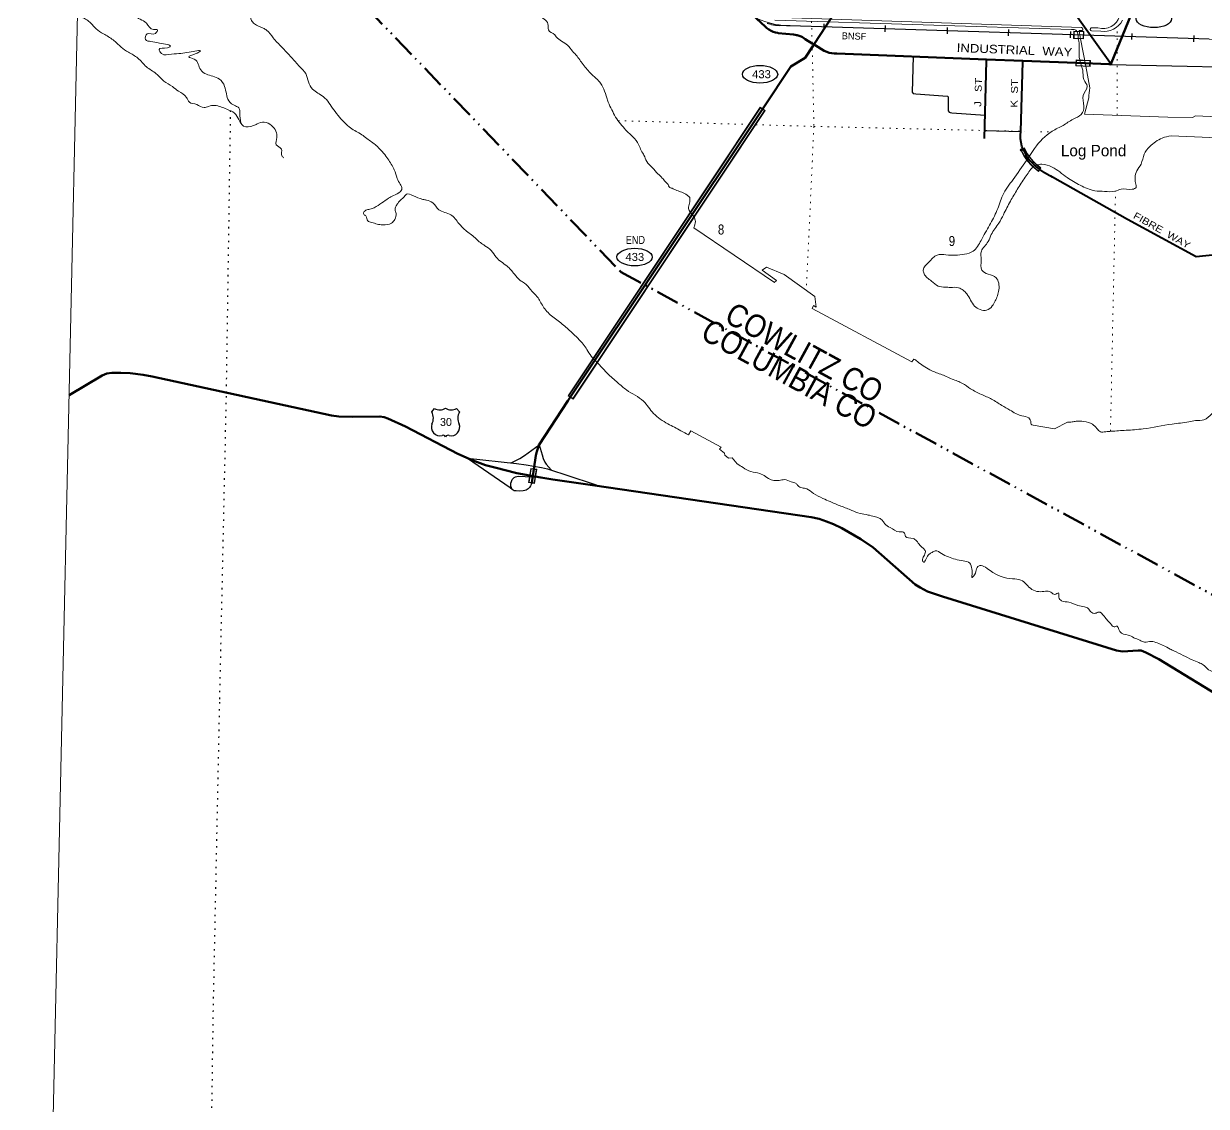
# Model space of a CAD drawing. Header units: feet. Extents: x -509309 to -252658, y -547785 to -360805.
# Drawn here: x -509309 to -488615, y -519846 to -500895 of the extents above; entities that cross this region are included whole.
import ezdxf
from ezdxf.enums import TextEntityAlignment as Align

# ---------------------------------------------------------------- set-up
doc = ezdxf.new("R2010")
doc.units = ezdxf.units.FT
doc.header["$LTSCALE"] = 80
doc.header["$PDMODE"] = 32
doc.header["$PDSIZE"] = 40
doc.linetypes.add('DASH_DOUBLE_DOT', pattern=[9.2, 5, -1.2, 0.3, -1.2, 0.3, -1.2])
doc.linetypes.add('DOTTED', pattern=[1.5, 0.3, -1.2])
for name, color, linetype, lineweight in [('10', 7, 'DASH_DOUBLE_DOT', 70), ('16', 7, 'Continuous', 25), ('17', 7, 'Continuous', 25), ('20', 7, 'Continuous', 70), ('21', 7, 'Continuous', 25), ('23', 7, 'Continuous', 70), ('26', 7, 'Continuous', 40), ('27', 7, 'Continuous', 13), ('29', 7, 'Continuous', 25), ('34', 7, 'Continuous', 25), ('39', 7, 'Continuous', 13), ('4', 7, 'Continuous', 13), ('57', 7, 'Continuous', 13), ('59', 7, 'Continuous', 13), ('6', 7, 'DOTTED', 25), ('61', 7, 'Continuous', 13), ('7', 7, 'DOTTED', 13)]:
    doc.layers.add(name, color=color, linetype=linetype, lineweight=lineweight)
doc.layers.add('12', color=7, linetype='Continuous')
doc.layers.add('41', color=7, linetype='Continuous')

msp = doc.modelspace()

# ---------------------------------------------------------------- linework, layer by layer
at = {"layer": '10'}
msp.add_lwpolyline([(-505861.67, -497962.15), (-498863.57, -505237.62), (-483953.02, -513381.76), (-479086.7, -522183.57), (-477668.33, -532741.29), (-477254.06, -533232.29)], dxfattribs=at)
at = {"layer": '16'}
for p, q in [((-502169.34, -507691.46), (-502118.03, -507632.7)), ((-501926.27, -507626.73), (-501926.55, -507626.93)), ((-501734.18, -507632.61), (-501682.79, -507691.46))]:
    msp.add_line(p, q, dxfattribs=at)
for centre, radius, start, end in [((-502362.32, -507802.09), 222.05, 332.97043, 29.75871), ((-502026.95, -507475.04), 182.07, 239.97227, 303.45418), ((-501825.17, -507475.54), 181.52, 236.33975, 300.08743), ((-501825.18, -507475.04), 182.07, 236.54582, 236.59441), ((-501489.82, -507802.09), 222.05, 150.24129, 207.02957), ((-502023.13, -507956.99), 151.42, 159.09177, 283.81923), ((-501829.01, -507956.99), 151.42, 256.18077, 20.90823)]:
    msp.add_arc(centre, radius, start, end, dxfattribs=at)
for centre, major_axis, start_param, end_param in [((-501967.79, -508155.81), (-19.56, 51.67), 4.95877769, 6.28318531), ((-501884.34, -508155.81), (19.56, 51.67), 0, 1.32637542)]:
    msp.add_ellipse(centre, major_axis=major_axis, ratio=0.929097, start_param=start_param, end_param=end_param, dxfattribs=at)
at = {"layer": '17'}
for centre in [(-489532.48, -500810.13), (-496424.79, -501781.5), (-498618.39, -504980.05)]:
    msp.add_ellipse(centre, major_axis=(-309.24, 1), ratio=0.500121, dxfattribs=at)
at = {"layer": '20'}
for points in [[(-508512.29, -507398.73), (-507936.37, -507055.48), (-507851.18, -507017.61), (-507765.49, -507004.75), (-507610.43, -507004.32), (-507444.15, -507013.33), (-507218.79, -507044.92), (-507058.54, -507069.05), (-503919.57, -507754.08), (-503795.88, -507769.87), (-503553.49, -507775.98), (-503076.49, -507770.91), (-503003.24, -507780.58), (-502934.69, -507806.3), (-502628.28, -507945), (-501709.4, -508425.5), (-501463.76, -508534.37)], [(-501463.81, -508536.37), (-501225.24, -508622.67), (-501066.72, -508665.54), (-500681.1, -508764.12), (-500261.22, -508841.28), (-500046.99, -508875.57), (-499315.66, -508980.43)], [(-499315.66, -508980.43), (-495527.41, -509532.87), (-495387.5, -509563.68), (-495258.96, -509606.54), (-495138.99, -509657.98), (-494993.58, -509727.28), (-494659.13, -509919.44), (-494447.5, -510063.97), (-493707.24, -510709.84), (-493622.27, -510763.85), (-493493.74, -510832.43), (-493233.96, -510920.6), (-490186.09, -511869.71), (-490079.72, -511883.76), (-489808.78, -511867.1), (-489757.64, -511869.71), (-489671.95, -511899.71), (-489446.09, -512016.88), (-488206.03, -512780.25), (-486878.42, -513434.21), (-486802.11, -513484.08), (-486698.47, -513579.95), (-486584.05, -513723.92), (-482383.14, -520025.91)]]:
    msp.add_lwpolyline(points, dxfattribs=at)
at = {"layer": '21'}
for points in [[(-500777.52, -508584.09), (-500627.55, -508504.79), (-500548.29, -508455.5), (-500286.49, -508265.15)], [(-500286.49, -508265.15), (-500237.65, -508440.48), (-500218.37, -508504.77), (-500190.52, -508569.07), (-500169.1, -508607.65), (-500076.66, -508707.44)], [(-501540.39, -508500.41), (-500687.54, -508594.8), (-500514.45, -508615.3)], [(-501540.39, -508500.41), (-500798.94, -509017), (-500760.38, -509044.86)], [(-500514.45, -508615.3), (-500246.23, -508661.23), (-500145.54, -508684.81)], [(-500419.46, -508933.51), (-500426.17, -508959.13), (-500437.95, -508985.92), (-500458.74, -509012.64), (-500469.02, -509025.57), (-500481.87, -509038.43), (-500513.73, -509058.14), (-500538.64, -509066.29), (-500567.56, -509073.79), (-500625.42, -509079.15), (-500689.68, -509074.87), (-500724.8, -509070.56), (-500745.38, -509058.79), (-500760.38, -509044.86), (-500775.05, -509018.76), (-500781.8, -508993.42), (-500783.95, -508959.14), (-500781.8, -508937.7), (-500773.23, -508907.7), (-500759.3, -508876.62), (-500747.06, -508859.69), (-500726.1, -508839.11), (-500700.4, -508826.26), (-500676.83, -508819.83), (-500647.74, -508816.39), (-500293.34, -508836.14)], [(-500145.54, -508684.81), (-499358.76, -508943.27), (-499209.22, -508995.95)]]:
    msp.add_lwpolyline(points, dxfattribs=at)
at = {"layer": '23'}
for points in [[(-495478.52, -501260.47), (-495509.76, -501241.03), (-495633.79, -501163.86), (-495659.48, -501147.88), (-495683.79, -501133.11), (-495706.28, -501120.91), (-495740.18, -501106.87), (-495775.36, -501096.45), (-495786.43, -501094.4), (-495811.31, -501089.78), (-495836.43, -501087.19), (-496107.17, -501059.2), (-496111.24, -501058.6), (-496152.67, -501050.02), (-496192.97, -501037.16), (-496231.71, -501020.15), (-496268.46, -500999.2), (-496302.81, -500974.51), (-496334.4, -500946.37), (-498553.4, -498895.62)], [(-490288.79, -501607.77), (-490276.6, -501578.05), (-489438.67, -499535.93)], [(-500291.97, -508273.57), (-499784.9, -507494.74), (-496368.07, -502373.35), (-495883.26, -501642.35), (-495634.43, -501493.08), (-495501.1, -501289.12), (-495478.52, -501260.47)], [(-492460.79, -501521.59), (-495081.34, -501417.61), (-495124.56, -501417.69), (-495169.98, -501413.13), (-495214.68, -501403.84), (-495258.16, -501389.94), (-495299.95, -501371.57), (-495459.76, -501272.14), (-495478.52, -501260.47)], [(-490288.79, -501607.77), (-490314, -501606.77), (-490895.91, -501583.68), (-491828.17, -501546.69), (-492460.79, -501521.59)], [(-500419.46, -508933.51), (-500346.91, -508451.19), (-500329.77, -508382.61), (-500293.24, -508275.53)]]:
    msp.add_lwpolyline(points, dxfattribs=at)
at = {"layer": '26'}
for points in [[(-490288.79, -501607.77), (-490306.84, -501578.05), (-492166.33, -498972.43)], [(-495478.52, -501260.47), (-495468.42, -501239.12), (-494396.54, -499599.42)], [(-492498.88, -502907.8), (-492461.47, -501546.07), (-492460.79, -501521.59)], [(-491827.64, -503082.48), (-491836.72, -503059.77), (-491842.44, -503037.84), (-491857.23, -502975.93), (-491865.47, -502912.81), (-491867.07, -502849.18), (-491862.01, -502785.73), (-491828.59, -501562.27), (-491828.17, -501546.69)], [(-491827.64, -503082.48), (-491804.95, -503134.26), (-491775.89, -503190.59), (-491738.67, -503246.01), (-491701.44, -503290.52), (-491662.4, -503334.13), (-491617.01, -503379.55), (-491584.32, -503408.62), (-491529.38, -503449.24)], [(-487554.99, -505395.9), (-488399.09, -504938), (-488792.48, -504978.29), (-489996.49, -504325.48), (-491304.49, -503583.34), (-491337.55, -503564.59), (-491354.49, -503556.79), (-491354.79, -503556.65), (-491444.9, -503507.52), (-491451, -503503.31), (-491529.38, -503449.24)]]:
    msp.add_lwpolyline(points, dxfattribs=at)
at = {"layer": '29'}
for p, q in [((-490288.79, -501607.77), (-486950.71, -501680.06)), ((-492494.99, -502766.33), (-491861.89, -502781.36))]:
    msp.add_line(p, q, dxfattribs=at)
msp.add_lwpolyline([(-493746.94, -501470.56), (-493761.33, -502095.5), (-493743.96, -502115.28), (-493700.18, -502126.46), (-493144.2, -502165.51), (-493131.47, -502176.94), (-493131.4, -502211.85), (-493131.47, -502421.27), (-493113.47, -502442.27), (-493097.19, -502451.27), (-493069.73, -502455.45), (-492487.57, -502495.98)], dxfattribs=at)
at = {"layer": '34'}
for p, q in [((-495306.44, -500896.3), (-495309.95, -501006.85)), ((-494234.69, -500927.76), (-494238.2, -501038.31)), ((-493149.53, -500964.87), (-493153.04, -501075.42)), ((-492077.78, -500996.33), (-492081.29, -501106.88)), ((-490992.62, -501033.44), (-490996.13, -501143.99)), ((-489920.87, -501064.9), (-489924.38, -501175.46)), ((-488835.71, -501102.01), (-488839.22, -501212.57))]:
    msp.add_line(p, q, dxfattribs=at)
at = {"layer": '34', "lineweight": 13}
for p, q in [((-490937.75, -501157.21), (-490933.84, -501026.74)), ((-490937.74, -501156.68), (-490762.38, -501161.94)), ((-490933.84, -501026.74), (-490758.49, -501031.99)), ((-490762.4, -501162.47), (-490758.49, -501031.99))]:
    msp.add_line(p, q, dxfattribs=at)
at = {"layer": '34'}
for points in [[(-496221.93, -500910.71), (-496252.79, -500904.26), (-496275.32, -500899.05), (-496297.66, -500893.48)], [(-488568.03, -501165.15), (-495897.01, -500932.16), (-495917.54, -500932.17), (-495940.77, -500931.84), (-495963.82, -500930.95), (-496090.96, -500925.1)]]:
    msp.add_lwpolyline(points, dxfattribs=at)
at = {"layer": '34', "lineweight": 13}
msp.add_lwpolyline([(-487815, -501191.05), (-488568, -501164.05), (-495897, -500931.05)], dxfattribs=at)
msp.add_lwpolyline([(-490929.49, -501148.92), (-490926.08, -501034.97), (-490766.72, -501039.74), (-490770.13, -501153.7)], close=True, dxfattribs=at)
msp.add_arc((-495908.01, -499607.99), 1323.1, 225.58362, 270.47659, dxfattribs=at)
at = {"layer": '34'}
msp.add_arc((-495978.82, -499303.83), 1625.13, 261.36112, 266.39566, dxfattribs=at)
at = {"layer": '39'}
for p, q in [((-490975, -500998.05), (-496165.95, -500834.45)), ((-490628.94, -500967.24), (-490513, -500971.05)), ((-490462, -501025.05), (-490624, -501021.2)), ((-488280, -502901.05), (-489231, -502857.05)), ((-497584.6, -504466.18), (-496170.13, -505424.76))]:
    msp.add_line(p, q, dxfattribs=at)
for points in [[(-496170.02, -500786.8), (-495869, -500795.05), (-490797.02, -500961.72)], [(-490787.01, -501017.33), (-490841, -501016.05), (-490840.35, -501021.77), (-490816.81, -501162.01)], [(-490816.81, -501162.01), (-490726.82, -501638.13), (-490655, -502018.05)], [(-490674, -502196.05), (-490745, -502479.05), (-489289, -502531.05), (-488857, -502539.05), (-488806, -502511.05), (-486346, -502619.05)], [(-496176.33, -505428.47), (-496136.26, -505392.28), (-496387.61, -505212.58), (-496313.83, -505156.54), (-496000.85, -505283.87), (-495464.86, -505670.31), (-495440.27, -505859.53), (-495489.47, -505828.03), (-495515.12, -505883.45), (-493770.22, -506812.06), (-493734.79, -506764.95)], [(-491647.76, -507922), (-491272.84, -507986.94), (-491045.08, -507873.16)], [(-497675.46, -508093.55), (-497633.38, -508024.57), (-497104.46, -508308.53), (-497133.54, -508343.79), (-497043.33, -508412.57), (-497042.43, -508450.7), (-496973.79, -508502.81), (-496913.36, -508492.51), (-496824.31, -508601.37)]]:
    msp.add_lwpolyline(points, dxfattribs=at)
for centre, radius, start, end in [((-490428.28, -500671.95), 310.86, 254.18467, 342.38103), ((-490811.2, -500992.98), 34.32, 314.80728, 65.60156), ((-490617.57, -500993.4), 28.53, 113.4898, 256.97114), ((-490400.6, -500674.49), 355.89, 260.06499, 332.82241), ((-497905.69, -501334.11), 7282.88, 353.20304, 354.61139)]:
    msp.add_arc(centre, radius, start, end, dxfattribs=at)
for points in [[(-503219.77, -498019.86), (-503167.35, -498052.39), (-503099.17, -498120.53), (-503002.09, -498159.43), (-502910.6, -498184.12), (-502890.49, -498250.88), (-502814.85, -498269.1), (-502695.28, -498292.59), (-502594.31, -498335.61), (-502531.06, -498435.7), (-502420.33, -498557.21), (-502331.96, -498619.92), (-502233.22, -498670.89), (-502111.61, -498762.63), (-501992.29, -498864.33), (-501932.53, -498946.27), (-501867.39, -499050.43), (-501813.87, -499140.21), (-501757.54, -499202), (-501671.28, -499268.65), (-501569.92, -499367.83), (-501512.22, -499451.72), (-501446.74, -499543.85), (-501341.76, -499586.98), (-501292.98, -499632.51), (-501144.2, -499755.11), (-501063.71, -499813.58), (-500958.47, -499916.89), (-500837.79, -500040.69), (-500675.34, -500175.72), (-500598.43, -500288.24), (-500549.6, -500401.95), (-500494.54, -500507.82), (-500388.55, -500585.07), (-500335.35, -500616.69), (-500288.64, -500734.35), (-500200.85, -500817.1), (-500135.08, -500899.21), (-500128.13, -501005.7), (-500014.3, -501089.2), (-499989.25, -501124.01), (-499791.17, -501274.11), (-499705.89, -501374.83), (-499626.34, -501465.36), (-499564.63, -501549.36), (-499535.69, -501588.3), (-499394.31, -501758.82), (-499328.02, -501822.9), (-499251.89, -501893.28), (-499205.51, -501952.77), (-499157.99, -502042.38), (-499106.27, -502194.28), (-499080.43, -502271.24), (-499018.11, -502403.39), (-498953.62, -502529.59), (-498862.92, -502650.52), (-498775.76, -502755.31), (-498680.12, -502844.3), (-498567.68, -502975.88), (-498524.23, -503067.38), (-498476.89, -503163), (-498455.85, -503197.7), (-498406.85, -503305.4), (-498307.9, -503418.55), (-498210.73, -503523.63), (-498134.72, -503598.02), (-498080.44, -503661.75), (-498031.77, -503711.28), (-498014.96, -503753.88), (-497963.53, -503777.42), (-497880.47, -503815.91), (-497791.1, -503844.55), (-497698.43, -503897.35), (-497655.59, -503940.7), (-497651.03, -503990.97), (-497669.72, -504082.69), (-497675.11, -504130.67), (-497642.57, -504200.78)], [(-505505.9, -502629.17), (-505525.66, -502464.87), (-505542.96, -502370.12), (-505602.11, -502336.33), (-505719.71, -502244.7), (-505792.63, -501993.92), (-505883.16, -501866.97), (-505999.86, -501813.48), (-506111.14, -501780.19), (-506211.18, -501705.12), (-506323.95, -501515.36), (-506417.02, -501476.58), (-506309.32, -501425.53), (-506213.64, -501374.14), (-506412.59, -501392.48), (-506557.58, -501416.39), (-506720.31, -501429.75), (-506896.37, -501418.67), (-506940.34, -501345.21), (-506793.23, -501317.35), (-506742.47, -501294.75), (-506933.15, -501235.11), (-507082.65, -501206.75), (-507175.9, -501173.98), (-507148.91, -501072.48), (-507004.5, -501068.61), (-506970.43, -500999.4), (-507034.57, -500999.56), (-507161.55, -500885.6), (-507271.84, -500818.25), (-507355.86, -500743.63), (-507389.24, -500650.42), (-507428.81, -500563.05), (-507450.98, -500498.23), (-507458.39, -500407.77), (-507492.41, -500336.6), (-507517.05, -500287.76), (-507579.68, -500235.82), (-507614.74, -500200.71), (-507677.49, -500152.78), (-507752.9, -500126.55), (-507802.55, -500111.08), (-507861.99, -500087.31), (-507910.49, -500031.77), (-507955.51, -499994.37), (-507977.13, -499979.71), (-508022.84, -499966.36), (-508049.78, -499927.48), (-508054.92, -499897.25), (-508048.27, -499875.38), (-507987.5, -499853.07), (-507881.36, -499856.12), (-507771.51, -499869.31), (-507645.64, -499882.95), (-507527.66, -499892.36), (-507442.74, -499866.73), (-507243.97, -499854.4), (-507179.62, -499916.42), (-506964.19, -499882.5), (-506765.53, -499874.18), (-506591.24, -499877.19), (-506407.09, -499954.68), (-506268.04, -500066.98), (-506095.43, -500128.1), (-505989.88, -500151.19), (-505807.9, -500234.64), (-505642.41, -500333.66), (-505587.73, -500383.37), (-505484.72, -500494.63), (-505431.43, -500592.43), (-505361.21, -500728.82), (-505320.29, -500838.29), (-505271.9, -500897.84), (-505117.73, -500972.47), (-505060.64, -501008.21), (-504940.36, -501146.04), (-504796.52, -501300.59), (-504623.5, -501486.06), (-504481.78, -501644.56), (-504373.17, -501770.02), (-504327.22, -501913.74), (-504254.71, -502040.16), (-504064.23, -502176), (-503884.36, -502401.78), (-503781.93, -502533.08), (-503588.95, -502721.14), (-503393.94, -502839.05), (-503303.68, -502905.83), (-503138.88, -503028.89), (-503060.98, -503107.34), (-502969.93, -503216.26), (-502848.98, -503400.23), (-502824.4, -503451.08), (-502770.73, -503605.04), (-502719.55, -503706.79), (-502689.66, -503781.85), (-502692.12, -503797.82)], [(-508366.52, -500734.32), (-508286.91, -500781.03), (-508131.6, -500885.77), (-508040.32, -500986.67), (-507912.53, -501072.57), (-507743.26, -501179.72), (-507602.61, -501306.1), (-507476.94, -501395.96), (-507311.51, -501496.98), (-507161.59, -501649.7), (-506988.73, -501770.99), (-506856.15, -501899.15), (-506706.67, -501997.71), (-506598.73, -502077.02), (-506461.57, -502185.25), (-506407.93, -502271.03), (-506280.81, -502310.79), (-506152.09, -502364.63), (-506075.29, -502342.77), (-505966.63, -502327.84), (-505754.04, -502392.12), (-505617.77, -502462.22), (-505544.8, -502572.62), (-505461.94, -502687.31), (-505287.37, -502680.3), (-505222.36, -502650.08), (-505101.16, -502617.47), (-504972.62, -502677.32), (-504895.35, -502777.81), (-504878.57, -502890.61), (-504888.17, -503014.67), (-504800.14, -503089.4), (-504789.6, -503210.04), (-504756.54, -503245.08)], [(-490856.78, -501162), (-490901, -501010.05), (-490954, -500995.05), (-490975, -500998.05)], [(-490797.53, -501638.02), (-490838, -501485.05), (-490848, -501200.05), (-490856.78, -501162)], [(-491715.85, -503219.15), (-491622, -503079.05), (-491311, -502777.05), (-491123, -502677.05), (-490948, -502569.05), (-490803, -502483.05), (-490757, -502338.05), (-490773, -502151.05), (-490699, -501991.05), (-490757, -501875.05), (-490779, -501708.05), (-490797.56, -501637.93)], [(-489231, -502857.05), (-489388, -502897.05), (-489504, -502962.05), (-489605, -503047.05), (-489703, -503179.05), (-489758, -503352.05), (-489833, -503470.05), (-489863, -503593.05), (-489854, -503684.05), (-489846, -503762.05), (-489911, -503794.05), (-490107, -503791.05), (-490215, -503828.05), (-490397, -503831.05), (-490565, -503820.05), (-490821, -503724.05), (-491053, -503587.05), (-491315, -503405.05), (-491496, -503356.05), (-491582.51, -503369.56), (-491649.42, -503400.05)], [(-491649.42, -503400.05), (-491785, -503582.05), (-491923, -503799.05), (-492043, -504000.05), (-492165, -504239.05), (-492245, -504387.05), (-492379, -504586.05), (-492433, -504709.05), (-492552, -504878.05), (-492556, -505032.05), (-492541, -505211.05), (-492433, -505278.05), (-492295, -505342.05), (-492245, -505554.05), (-492272, -505658.05), (-492361, -505836.05), (-492460, -505913.05), (-492575, -505900.05), (-492670, -505839.05), (-492806, -505626.05), (-492872, -505560.05), (-492949, -505518.05), (-493091, -505512.05), (-493185, -505507.05), (-493307, -505488.05), (-493425, -505402.05), (-493555, -505272.05), (-493568, -505209.05), (-493471, -505070.05), (-493325, -504946.05), (-493171, -504942.05), (-492848, -504931.05), (-492696, -504877.05), (-492556, -504689.05), (-492410, -504424.05), (-492279, -504166.05), (-492179, -503900.05), (-491996, -503622.05), (-491762, -503288.05), (-491715.85, -503219.15)], [(-502692.12, -503797.82), (-502717.25, -503835.21), (-502839.55, -503905.89), (-502923.05, -503951.62), (-503041.63, -504032.44), (-503178.35, -504116.75), (-503249.26, -504142.79), (-503319.92, -504160.81), (-503348.6, -504182.05), (-503358, -504229.91), (-503320.82, -504261.06), (-503287.26, -504348.27), (-503221.87, -504374.21), (-503124.5, -504403.09), (-503026.67, -504415.93), (-502873.54, -504388.24), (-502815.5, -504321.73), (-502792.4, -504216.1), (-502810.69, -504155.41), (-502796.94, -504095.64), (-502763.33, -504042.45), (-502699.05, -503968.09), (-502664.2, -503941.02), (-502608.33, -503880.46), (-502502.71, -503901.54), (-502324.34, -503970.85), (-502258.6, -503984.78), (-502151.68, -504029.97), (-502042.95, -504151.42), (-501835.12, -504241.63), (-501693.22, -504394.12), (-501558.75, -504526.34), (-501388.29, -504661.6), (-501318.05, -504727.8), (-501239.45, -504782.21), (-501127.62, -504865.64), (-501040.87, -504984.46), (-500850.97, -505140.34), (-500722.68, -505278.39), (-500613.78, -505393.84), (-500544.85, -505435.93), (-500439.95, -505551.26), (-500323.33, -505676.95), (-500219.95, -505844.37), (-500074.39, -506009), (-499886.14, -506152.8), (-499716.09, -506302.09), (-499575.78, -506440.49), (-499436.81, -506624.99), (-499356.01, -506741.63), (-499268.24, -506832)], [(-497642.57, -504200.78), (-497556.69, -504332.62), (-497571.78, -504438.48), (-497584.6, -504466.18)], [(-491045.08, -507873.16), (-490964.68, -507865.44), (-490892.24, -507855.49), (-490758.01, -507857.35), (-490609.09, -507905.75), (-490529.13, -507982.26), (-490468.68, -508040.15), (-490376.44, -508038.79), (-490279.97, -508029.54), (-490020.94, -508012.92), (-489719.57, -507987.5), (-489216.09, -507903.71), (-488922.32, -507864.03), (-488803.47, -507843.38), (-488656.77, -507829.55), (-488513.34, -507721.37), (-488344.29, -507627.96), (-488236.07, -507558.88), (-488068.09, -507433.35), (-487912.27, -507381.68), (-487759.12, -507283.8), (-487577.76, -507180.72), (-487469.25, -507101.62), (-487326.92, -507031.51), (-487264.03, -507005.24), (-487193.34, -506917.02), (-487128.42, -506820.62), (-486959.98, -506679.06), (-486777.37, -506602.09), (-486686.91, -506592.66), (-486466.77, -506534.82), (-486276.56, -506472.1), (-486146.72, -506417.68), (-485992.9, -506365.95), (-485909.46, -506322.22), (-485772.51, -506229.89), (-485674.88, -506180.56), (-485571.06, -506125.39), (-485547.24, -506063.9), (-485557.14, -506059.6), (-485538.74, -505977.91), (-485525.33, -505930.16), (-485480.29, -505897.36), (-485428.03, -505822.66), (-485428.75, -505778.51), (-485450.09, -505753.83), (-485507.85, -505671.95)], [(-493732.79, -506765.01), (-493669.98, -506810.93), (-493567.93, -506886.07), (-493455.64, -506953.47), (-493360.67, -506996.32), (-493166.39, -507070.09), (-493065.48, -507115.11), (-492881.32, -507192.61), (-492743.69, -507284.81), (-492552.17, -507384.58), (-492372.19, -507467.97), (-492192.97, -507577.41), (-492051.05, -507659.71), (-491841.55, -507762), (-491722.33, -507797.52), (-491684.42, -507872.81), (-491679.4, -507907.05), (-491647.76, -507922)], [(-499270.97, -506828.99), (-499229.49, -506871.61), (-499099.32, -507013.74), (-498911.76, -507181.58), (-498761.04, -507306.25), (-498466.1, -507503.25), (-498287.89, -507716.95), (-498036.66, -507900.66), (-497809.61, -508019.5), (-497675.46, -508093.55)], [(-496824.31, -508601.37), (-496719.92, -508664.54), (-496585.71, -508736.58), (-496428.26, -508767.19), (-496227.07, -508879.27), (-496133.3, -508894), (-496044.78, -508882.5), (-495998.49, -508875.81), (-495881.43, -508917.29), (-495794.02, -508943.87), (-495759.13, -508984.98), (-495689.97, -509019.06), (-495608.38, -509039.45), (-495486.37, -509117.17), (-495324.53, -509204.05), (-495197.93, -509261.84), (-495007.77, -509339.51), (-494815.55, -509415.23), (-494674.76, -509467.41), (-494535.27, -509495.49), (-494425.77, -509520.7), (-494340.41, -509549.23), (-494308.89, -509568.19), (-494264.16, -509615.6), (-494245.01, -509646.24), (-494146.79, -509715.24), (-493990.61, -509789.93), (-493916.63, -509796.07), (-493885.93, -509843.08), (-493878.73, -509871.36), (-493747.48, -509907.23), (-493686.56, -509949.09), (-493626.63, -510025.02), (-493554.5, -510095.28), (-493529.8, -510142.12), (-493540.8, -510175.89), (-493557.98, -510215.51), (-493582.27, -510293.03), (-493561.05, -510321.71), (-493519.32, -510264.75), (-493466.82, -510182.03), (-493413.77, -510149.47), (-493360.89, -510122.91), (-493248.02, -510170.28), (-493129.49, -510229.84), (-492870.95, -510299.45), (-492755.78, -510336.86), (-492718.69, -510440.2), (-492718.22, -510562.55), (-492718.97, -510588.6), (-492669.46, -510539.89), (-492638.53, -510440.51), (-492600.97, -510389.44), (-492398.85, -510469.46), (-492004.17, -510613.18), (-491860.5, -510635.36), (-491668.77, -510797.31), (-491547.66, -510836.89), (-491427.21, -510830.33), (-491337.44, -510844.94), (-491264.45, -510885.15), (-491203.56, -510858.82), (-491193.69, -510933.31), (-491147.48, -510998.81), (-491019.84, -511020.54), (-490865.2, -511079.13), (-490745.63, -511102.63), (-490680.35, -511132.58), (-490635.97, -511192.02), (-490558.51, -511216.31), (-490497.74, -511193.99), (-490403.64, -511266.89), (-490275.7, -511416.97), (-490214.67, -511454.83), (-490194.24, -511441.38), (-490128.75, -511533.51), (-489984.31, -511597.83), (-489883.39, -511642.85), (-489780.47, -511687.93), (-489695.23, -511720.46), (-489580.62, -511707.71), (-489473.18, -511734.87), (-489372.21, -511777.89), (-489245.84, -511843.69), (-489182.57, -511873.59), (-488862.38, -512029.2), (-488745.56, -512078.69), (-488672.51, -512116.89), (-488576.81, -512203.87), (-488463.77, -512245.23), (-488207.99, -512340.83), (-487977.65, -512554.03), (-487849.74, -512635.92), (-487718.56, -512673.79), (-487519.98, -512737.66), (-487469.97, -512741.1), (-487377.19, -512789.9)]]:
    msp.add_spline(points, degree=3, dxfattribs=at)
at = {"layer": '4'}
msp.add_lwpolyline([(-505285.47, -360804.75), (-473709.75, -361478.07), (-442133.15, -362107.95), (-410555.71, -362694.39), (-378977.49, -363237.41), (-347398.54, -363736.98), (-315818.95, -364193.12), (-284238.76, -364605.82), (-252658.03, -364975.08), (-254669.8, -547785.08), (-286501.98, -547412.88), (-318333.63, -546996.89), (-350164.67, -546537.13), (-381995.06, -546033.57), (-413824.72, -545486.23), (-445653.6, -544895.12), (-477481.62, -544260.22), (-509308.75, -543581.54)], close=True, dxfattribs=at)
msp.add_lwpolyline([(-505285.47, -360804.75), (-473709.75, -361478.07), (-442133.15, -362107.95), (-410555.71, -362694.39), (-378977.49, -363237.41), (-347398.54, -363736.98), (-315818.95, -364193.12), (-284238.76, -364605.82), (-252658.03, -364975.08), (-254669.8, -547785.08), (-286501.98, -547412.88), (-318333.63, -546996.89), (-350164.67, -546537.13), (-381995.06, -546033.57), (-413824.72, -545486.23), (-445653.6, -544895.12), (-477481.62, -544260.22), (-509308.75, -543581.54)], close=True, dxfattribs=at)
at = {"layer": '57'}
for p, q in [((-500433.99, -508678.75), (-500473.68, -508925.57)), ((-500433.99, -508678.75), (-500330.31, -508695.42)), ((-500330.31, -508695.42), (-500370.01, -508942.25)), ((-500370.01, -508942.25), (-500473.68, -508925.57))]:
    msp.add_line(p, q, dxfattribs=at)
msp.add_lwpolyline([(-500464.51, -508918.94), (-500427.36, -508687.91), (-500339.47, -508702.04), (-500376.63, -508933.08)], close=True, dxfattribs=at)
at = {"layer": '59'}
for points in [[(-490894.6, -501529.61), (-490644.82, -501540.25), (-490649.29, -501645.15), (-490899.06, -501634.52)], [(-490653.15, -501547.9), (-490886.94, -501537.94), (-490890.72, -501626.86), (-490656.94, -501636.81)], [(-499782.1, -507409.61), (-496420.25, -502356.04), (-496332.73, -502414.27), (-499694.75, -507467.72)], [(-496418.01, -502367.14), (-496343.82, -502416.5), (-499696.98, -507456.62), (-499771, -507407.37)]]:
    msp.add_lwpolyline(points, close=True, dxfattribs=at)
at = {"layer": '6'}
msp.add_lwpolyline([(-505692.49, -502414.48), (-505766.96, -507413.56), (-505883.85, -512772.95), (-505995.77, -518168.57), (-506069.42, -523418.9), (-506193.45, -528748), (-506338.12, -534028.37), (-506558.05, -543641.92)], dxfattribs=at)
at = {"layer": '61'}
for p, q in [((-491864.6, -503100.19), (-491795.92, -503070.06)), ((-491854.07, -503104.3), (-491800.04, -503080.6)), ((-491519.45, -503421.13), (-491552.51, -503470.01)), ((-491508.39, -503419.06), (-491550.41, -503481.18))]:
    msp.add_line(p, q, dxfattribs=at)
for radius, start, end in [(888.98, 203.38493, 235.63717), (880.98, 203.90246, 235.11432), (821.98, 203.9179, 235.0562), (813.98, 203.35707, 235.61073)]:
    msp.add_arc((-491048.64, -502747.35), radius, start, end, dxfattribs=at)
msp.add_point((-491854.07, -503104.3), dxfattribs=at)
at = {"layer": '7'}
for p, q in [((-490178.46, -502499.28), (-490172.47, -500947.65)), ((-498909.17, -502592.95), (-496631.94, -502659.85)), ((-492268.96, -502770.25), (-491788.97, -502781.7)), ((-491518.67, -502788.14), (-491334.8, -502792.52)), ((-490292.82, -508030.6), (-490204.58, -503826.6))]:
    msp.add_line(p, q, dxfattribs=at)
for points in [[(-495522.36, -500854.73), (-495481.01, -502693.66), (-495616.24, -505561.17)], [(-496499.96, -502663.72), (-495481.01, -502693.66), (-492458.75, -502765.73)]]:
    msp.add_lwpolyline(points, dxfattribs=at)

# ---------------------------------------------------------------- texts
at = {"layer": '12', "width": 0.9}
for s, p in [('COWLITZ CO', (-497070.5, -506103.05)), ('COLUMBIA CO', (-497488.19, -506397))]:
    msp.add_text(s, height=400, rotation=331.357, dxfattribs=at).set_placement(p)
at = {"layer": '16'}
msp.add_text('30', height=140, dxfattribs=at).set_placement((-501919.72, -507937.24), align=Align.CENTER)
at = {"layer": '17', "width": 1.15}
msp.add_text('INDUSTRIAL  WAY', height=150, rotation=357.728, dxfattribs=at).set_placement((-492985.75, -501389.77))
at = {"layer": '17', "width": 1.05}
for p in [(-496398.73, -501849.81), (-498615.48, -505048.36)]:
    msp.add_text('433', height=140, dxfattribs=at).set_placement(p, align=Align.CENTER)
at = {"layer": '17', "width": 0.85}
msp.add_text('END', height=140, dxfattribs=at).set_placement((-498773, -504751.05))
at = {"layer": '27'}
for s, rotation, width, p in [('J   ST', 88.426, 1.2, (-492554.99, -502349.85)), ('K  ST', 88.435, 1.25, (-491921.76, -502366.52)), ('FIBRE  WAY', 330.435, 1.2, (-489906.3, -504291.86))]:
    msp.add_text(s, height=120, rotation=rotation, dxfattribs=dict(at, width=width)).set_placement(p)
at = {"layer": '34'}
msp.add_text('BNSF', height=120, rotation=358.179, dxfattribs=at).set_placement((-494994.96, -501166.71))
at = {"layer": '41'}
msp.add_text('Log Pond', height=200, dxfattribs=at).set_placement((-491160.62, -503216.39))
at = {"layer": '7', "width": 0.85}
for s, p in [('8', (-497161.07, -504585.46)), ('9', (-493121.91, -504787.63))]:
    msp.add_text(s, height=175, dxfattribs=at).set_placement(p)

doc.saveas('drawing.dxf')
